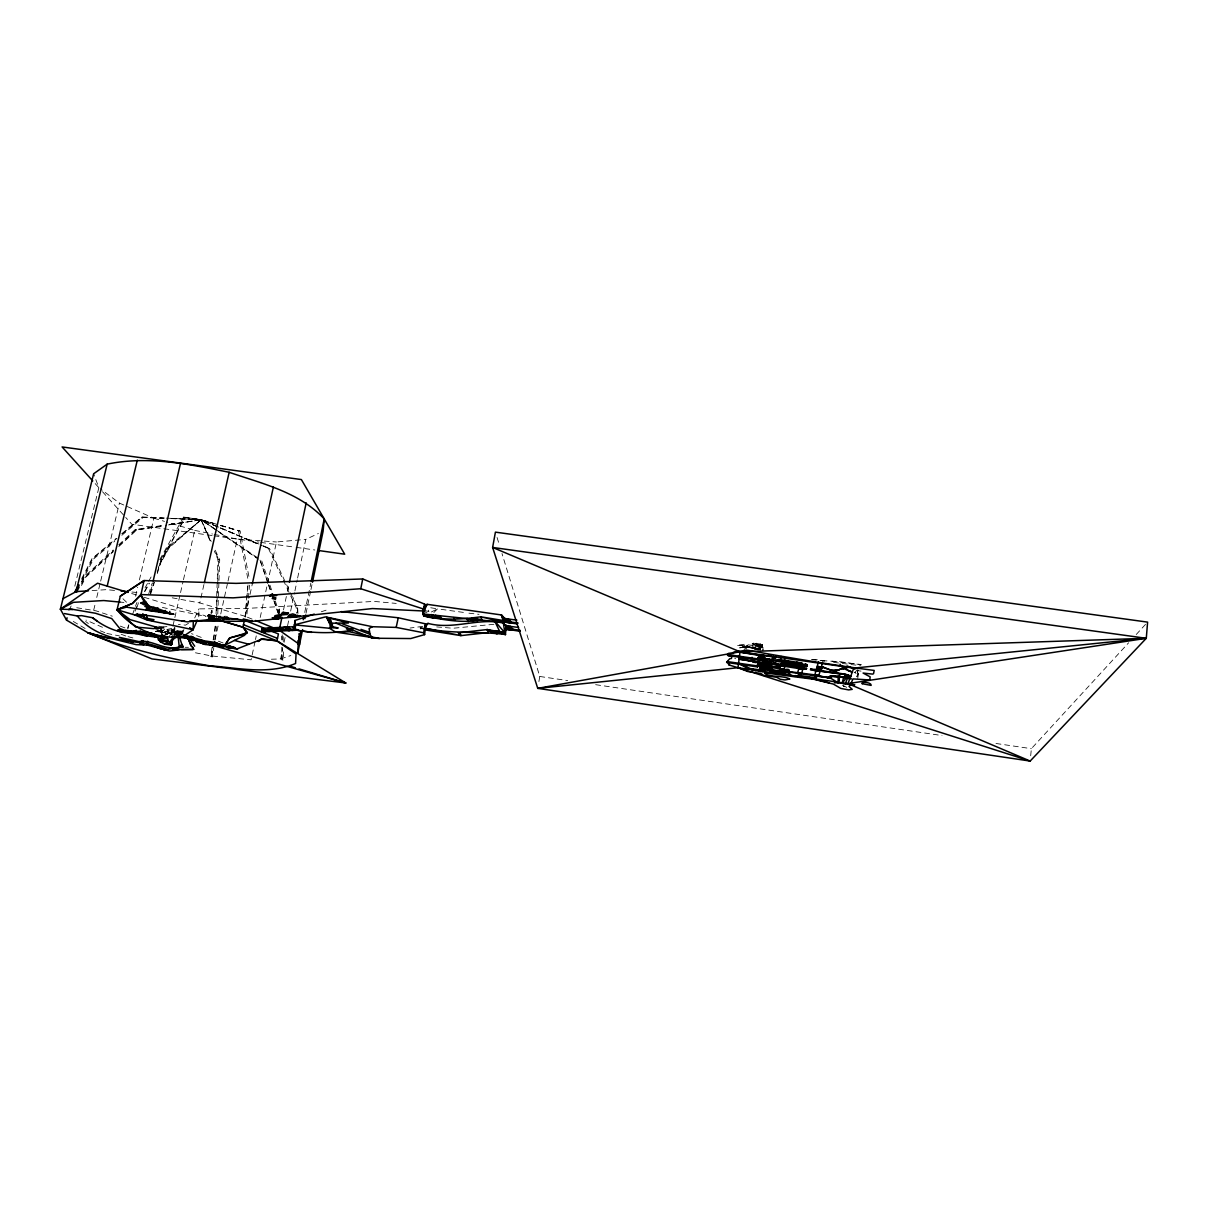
<?xml version="1.0" encoding="UTF-8"?>
<svg xmlns="http://www.w3.org/2000/svg" width="1208" height="1208" viewBox="0 0 1208 1208"><rect width="100%" height="100%" fill="white"/><g stroke="black" fill="none" stroke-linecap="round" stroke-linejoin="round"><path stroke-width="0.75" stroke-dasharray="5 3.75" d="M198.761 616.835L198.958 608.892L247.942 608.334L374.223 601.418L396.224 603.411M216.066 613.815L217.969 559.621L214.314 550.954M216.428 619.236L217.621 585.578M217.697 583.706L218.557 559.395L214.767 550.773M217.772 614.072L218.905 582.301M218.965 580.429L219.705 559.863L214.284 548.175M247.716 586.424L245.164 616.805L246.689 616.971L248.199 600.119M245.164 616.805L246.674 599.953M246.84 598.081L248.018 584.974M248.365 598.247L249.528 585.14M167.157 634.713L167.489 631.24L174.118 629.293L176.323 634.849L182.937 633.807M1030.681 755.755L1031.375 748.673L1128.649 642.762M211.611 613.589L211.944 610.523L210.554 613.347M167.097 634.698L167.489 631.24L181.14 634.23M861.032 671.12L857.605 670.636L856.834 676.812L859.356 671.165M857.967 669.67L857.197 675.876L855.234 672.101L854.086 672.463M278.973 613.045L279.471 609.059L277.916 612.622M739.84 647.896L748.145 646.325L758.971 649.194M762.037 647.322L762.414 644.559L753.49 643.2L752.312 643.653L750.968 647.896L760.043 646.506L762.037 647.322L761.251 647.805L755.408 645.283L761.508 645.993L762.414 644.559M757.869 649.904L747.541 646.627L758.926 649.542M756.208 643.139L755.619 647.292L750.349 647.835M760.043 646.506L760.436 643.743M212.095 647.352L210.766 656.654L212.472 656.91L213.801 647.609M213.152 639.908L215.537 623.162M211.34 656.503L212.668 647.186M213.725 639.742L216.111 622.966M214.858 640.164L217.244 623.404M278.791 613.845L279.471 609.059L279.848 611.852M761.251 647.805L761.508 645.993M761.961 647.533L762.218 645.736M538.904 681.569L539.78 676.48L501.984 553.521M857.665 678.534L859.099 670.923L857.605 670.636M423.646 610.448L428.9 611.459C428.417 608.364 428.991 614.328 424.28 611.746M423.208 628.205L420.188 627.767L420.822 629.006M752.629 647.292L753.49 643.2M304.733 612.411L310.849 583.071M306.032 613.211L310.592 591.361M310.969 589.534L312.479 582.256M271.377 659.221L280.573 658.949L282.521 649.753M284.061 642.399L285.224 636.873M287.549 625.835L288.712 620.323M290.645 611.127L294.526 592.735M294.918 590.893L297.243 579.855M297.621 578.013L305.76 539.387L318.368 533.498M283.518 609.904L287.036 593.294M287.428 591.452L288.999 584.068M255.069 641.403L251.113 659.81L211.46 655.944L193.371 652.38M255.477 639.561L256.262 635.876M260.218 617.469L276.451 541.984L305.76 539.387M252.064 619.1L245.269 616.337L249.633 596.284M250.026 594.472L252.397 583.539M211.46 655.944L213.076 648.636M215.099 639.515L218.739 623.071M220.747 613.951L227.617 582.905M228.025 581.078L237.312 539.085L276.451 541.984M245.269 616.337L199.803 602.928L203.941 584.536M182.03 634.049L182.589 631.588M170.977 634.593L180.143 594.381M180.551 592.554L183.057 581.577M183.465 579.749L194.714 530.388L166.311 521.916M174.918 627.737L174.586 633.188L181.653 634.23L183.374 631.829L174.163 629.866L170.887 634.17M174.586 634.306L178.331 634.004L176.036 633.37L174.42 631.12C177.546 632.871 176.247 634.547 177.485 630.319L165.239 633.52L164.968 634.683L182.876 633.52M160.483 628.386L161.691 629.111L160.906 632.192L160 630.153L155.787 629.655M160.694 631.15L161.147 629.172M161.102 631.376L160.815 628.553M161.283 631.135L160 630.153L156.738 631.588M165.239 633.52L176.519 632.932L174.103 631.542L183.359 631.829L174.586 633.188L161.6 632.871L162.144 630.531L173.091 628.13M161.192 635.801L163.231 626.907L166.946 626.62M150.623 591.89L152.737 582.83M127.912 628.9L128.773 625.276M135.583 596.239L137.712 587.163M139.403 579.9L153.884 518.217L119.426 503.102L100.324 488.772M745.88 650.251L746.831 646.189L758.956 649.285M93.695 610.161L95.009 604.725M96.746 597.462L100.234 582.936M100.672 581.124L119.426 503.102M74.805 586.152L98.845 487.67L93.635 473.778M822.769 661.697L823.041 660.716L839.454 661.637L861.53 664.793M183.903 629.489L182.982 632.524L174.103 631.542L183.027 633.324M148.72 593.823L152.027 583.57M150.049 594.336L153.899 582.377M157.206 572.124L161.057 560.165L184.869 517.583L201.132 519.757L213.559 523.321M150.653 594.094L154.503 582.135M157.251 573.589L161.661 559.908L185.458 517.311M127.58 628.115L128.818 624.702M132.533 614.479L136.851 602.535M136.579 608.183L138.422 603.064M135.13 611.218L138.225 602.686M181.653 634.23L182.967 630.606L174.088 632.207M749.368 647.699L760.089 646.265L763.033 647.473L754.426 648.983L751.602 647.805M210.902 613.135L211.944 610.523L212.215 613.528M194.714 617.952L198.958 608.892M81.736 581.773L84.273 576.79L113.205 549.957M81.465 583.962L84.832 577.318L113.748 550.516M68.871 610.448L71.408 605.465M81.525 585.533L85.753 577.228L113.295 551.678M81.736 580.067L92.82 558.519L116.904 538.345M81.615 582.226L93.529 559.032L114.76 541.229M81.706 578.617L91.914 558.745L115.998 538.572M145.02 587.873L147.738 582.981M148.644 581.35L151.362 576.473M160.438 560.165L167.701 547.133L201.132 519.757L218.814 524.891M144.583 591.286L149.113 583.132M160 563.577L169.075 547.269L201.132 519.757L213.605 523.472M144.779 591.663L149.309 583.524M158.384 567.231L169.256 547.692L201.132 519.757L260.943 544.868M159.743 559.636L183.601 517.054L201.132 519.757L261.29 545.352M169.09 636.661L174.707 627.526M171.355 634.457L174.163 629.866L178.603 634.26L179.131 631.95L177.485 630.319M854.947 672.826L857.061 669.685M743.962 649.829L747.843 645.48L736.291 645.601M1136.23 634.502L1147.6 622.12M433.883 612.471L437.522 608.847L467.073 612.909M118.716 544.838L135.236 529.512L162.687 525.45M119.245 545.412L135.764 530.086L166.629 525.208M118.792 546.575L136.7 529.965L162.461 525.888M166.508 634.88L165.134 632.765L155.349 631.316L162.189 631.406L165.707 628.19L169.226 633.113L172.412 634.23M739.673 647.805L746.831 646.189M178.588 634.638L182.665 631.12L178.769 634.426M763.033 647.473L762.837 650.961L763.32 648.168L760.089 646.265L755.664 647.05M176.7 634.275L181.895 629.881M121.661 533.83L141.487 517.22L163.85 518.172M122.567 533.589L142.408 516.979L164.424 518.021M121.842 535.295L143.072 517.507L163.669 518.308M176.957 632.645L176.036 633.37L171.355 631.92M745.079 647.654L747.843 645.48L736.593 645.374L744.279 644.287L759.817 646.506L759.424 649.285L743.886 647.065L740.731 648.137M188.463 623.298L185.519 625.14L178.376 624.476M431.392 611.973L437.522 608.847L428.583 607.413M217.969 559.621L219.705 559.863M280.573 658.949L290.841 655.536M321.343 611.746L326.658 609.995M174.586 633.188L174.375 630.078L161.6 632.871L174.118 629.293M161.6 632.871L167.489 631.24M422.724 626.378L410.071 628.039M169.83 524.725L201.132 519.757L261.577 545.608M168.44 524.921L201.132 519.757L258.482 558.368M170.011 524.363L201.132 519.757L258.527 559.123M135.764 530.086L136.7 529.965L135.236 529.512M297.953 613.589L297.666 608.122L269.49 548.447L263.299 546.348M493.891 624.309L452.94 628.251L436.692 626.907M92.11 590.576L106.334 589.655L115.485 590.501M158.565 630.546L174.163 629.866M185.171 647.292L188.433 647.307M742.24 646.688L744.808 646.718M761.236 645.329L753.339 643.834L754.094 644.891L761.206 645.495L759.787 643.909L754.879 643.426L761.266 645.163M171.159 518.594L201.132 519.757L217.908 531.293M832.116 661.214L860.474 664.445M817.363 659.764L809.994 659.477L824.702 660.942M171.31 518.489L201.132 519.757L211.189 541.486M833.595 662.361L860.64 665.714M166.266 518.111L201.132 519.757L210.977 542.166M760.074 645.963L755.408 645.283M743.373 646.793L746.469 647.02M743.886 647.065L746.438 647.261M131.929 592.026L139.237 592.705M120.196 602.097L123.865 602.445M220.732 525.586L240.045 531.037L249.512 579.598M167.701 547.133L169.256 547.692M165.345 633.264L174.707 634.23M468.93 613.166L479.048 614.344M424.718 628.432L420.188 627.767L420.792 629.126M158.399 628.084L165.707 628.19L157.523 626.982M212.125 535.537L131.823 524.242L125.723 517.462M213.982 535.793L258.799 542.105M260.671 542.377L294.284 547.103M296.141 547.36L314.82 549.987M747.465 647.156L760.104 649.209L758.05 648.681M539.78 676.48L567.715 680.572M595.65 684.679L941.998 735.551M995.996 743.479L1031.375 748.673M158.505 626.212L163.231 626.907M157.84 628.22L161.359 628.824M156.949 630.636L165.134 632.765M218.346 641.191L223.404 643.079M821.047 660.323L824.717 660.867M76.738 607.73L96.066 610.855L112.299 616.186M182.272 632.947L174.103 631.542L182.846 633.219M141.487 517.22L143.072 517.507L142.408 516.979M267.829 583.087L260.067 560.18L261.577 560.452L269.324 583.358M281.826 647.171L281.977 659.855L283.487 660.127L283.351 649.255M172.246 597.809L199.803 602.928M162.37 607.428L206.1 616.473M106.863 633.445L119.335 635.876M194.714 530.388L212.457 534.011M214.239 534.374L237.312 539.085M846.748 687.352L839.515 683.728M754.426 648.983L759.258 650.176M128.033 636.646L135.311 638.594M220.656 525.344L238.565 530.886M220.581 525.404L240.045 531.037M153.884 518.217L164.53 521.388M131.657 593.521L137.032 595.151M144.22 597.326L205.239 615.763M201.223 637.401L191.468 633.641M424.521 629.459L420.158 627.903L423.902 630.002M102.499 627.299L86.01 620.082M121.132 634.26L126.221 636.163M120.302 626.121L125.632 628.175M161.495 632.599L158.852 631.573L157.327 627.858M100.249 630.772L105.202 632.781M734.736 658.345L735.717 658.753M262.664 545.578L269.49 548.447M263.012 546.091L269.882 549.021L268.478 548.568L296.247 607.684L296.534 613.166M183.601 517.054L201.132 519.757L210.645 542.286M73.28 621.456L87.218 629.715M219.433 532.351L257.561 558.564M85.587 621.441L88.365 623.539M281.977 659.855L282.355 647.579M159.969 630.274L161.132 631.255M260.067 560.18L271.332 592.343M122.944 598.73L126.885 602.566M95.175 483.593L98.845 487.67M102.514 491.731L124.5 516.103M428.266 610.176L428.916 611.339M760.859 650.568L759.772 648.001L752.312 643.653M269.928 585.125L272.313 592.162M275.288 600.965L279.471 613.302M274.322 601.146L278.489 613.468M268.418 584.853L270.803 591.89M273.793 600.693L277.961 613.03M497.062 537.485L499.251 544.612M161.63 629.066L162.189 631.422M238.429 530.433L248.35 581.229M760.089 646.265L760.617 649.013M297.289 607.609L297.576 613.09M283.201 636.556L283.261 641.992M282.204 634.895L282.264 640.331M281.706 636.284L281.736 639.908M844.196 686.401L843.471 686.174L844.196 686.401"/><path stroke-width="1.5" d="M158.897 610.75L160.196 612.305L160.664 611.61L158.897 610.75C156.814 611.384 161.132 613.573 160.256 611.278L158.188 611.369M192.872 647.488L190.97 645.616L188.357 638.881L190.97 645.616L192.872 647.488L192.827 649.632L181.381 649.557L169.558 651.067L147.21 645.057L136.142 644.619L88.229 632.916L66.516 620.127L60.4 609.179L93.635 473.778L107.165 464.144C147.799 455.597 189.188 464.204 229.158 472.283C262.393 483.713 299.418 492.185 324.227 518.927L323.095 531.278L312.479 582.256M425.578 606.069L424.627 604.106L362.732 578.964L236.088 583.373L144.069 580.55L120.302 596.178L117.055 609.753C132.593 629.67 157.206 638.504 181.94 637.326L193.099 629.715L193.31 620.972L196.587 620.429M851.806 672.101L850.719 671.195C846.808 671.391 847.533 666.756 842.776 668.281L838.035 670.047L830.304 670.032L821.47 666.756M330.554 627.752L330.63 626.288L338.195 627.979L330.554 627.752L329.844 624.385M172.336 635.906L171.913 644.241L170.826 645.027L164.635 644.106L160.347 641.795L156.376 635.166M300.913 630.742L298.24 643.562L297.697 653.256L302.619 629.595M170.932 643.366L171.143 640.059M146.394 609.829L147.074 608.258L152.072 609.149L155.757 611.369L146.394 609.829L146.651 606.22M727.835 654.585L758.216 658.949L758.05 659.93L758.775 654.857L763.23 656.14L739.009 651.988L773.452 656.956L771.414 660.444M785.487 663.011L785.396 663.826M785.275 662.92L784.943 666.333L785.547 662.588M785.17 663.796L785.306 662.724M329.739 618.39L329.995 622.679L329.678 618.209M740.021 651.791L738.013 667.722L537.741 688.364L492.622 547.451L495.416 532.139L1147.6 622.12L1146.286 638.307L1030.167 761.055L537.741 688.364L740.021 651.791L1146.286 638.307L492.622 547.451L740.021 651.791L853.784 668.115L1146.286 638.307L847.956 683.607L738.013 667.722L728.56 664.823L729.526 664.536L726.899 662.497L757.522 666.922L757.673 665.97L727.201 661.576M806.899 664.883L806.763 665.925L805.328 663.705M805.585 663.675L807.08 665.97L807.216 664.944M329.089 622.724L327.323 618.209L330.494 620.927L332.547 624.959L329.089 622.724L329.573 619.13M781.455 664.974L781.319 666.001L784.354 665.261M781.606 665.079L781.47 666.091L784.702 665.306M773.075 659.674L773.664 656.246M775.793 656.548L775.536 658.436L773.407 658.118M784.747 666.197L784.43 668.447L781.078 668.9L778.133 668.507L778.496 665.789M772.32 666.695L780.006 667.405L780.413 664.46L782.165 663.116L802.686 665.336L758.246 658.556L758.473 657.424M780.549 664.355L780.172 665.533M765.872 663.026L738.722 659.13L762.399 662.966C770.734 667.465 755.242 668.16 759.726 662.15M762.233 663.917L762.459 662.543L758.851 665.215M765.117 663.675L765.495 660.957L766.944 660.851L766.567 663.569L765.117 663.675L771.67 665.2L772.018 668.19L759.938 667.254L759.575 669.323L760.119 665.91L759.938 667.254L772.471 671.391L789.926 674.834L788.522 674.275L788.477 671.965M766.567 663.569L798.79 668.553L806.31 669.292L806.582 668.341L765.857 661.954L766.234 659.221L769.526 659.221M765.827 664.113L765.495 660.957M757.522 666.922L758.231 661.939L759.364 664.823L778.33 667.556M740.67 663.66L749.489 668.492L761.402 670.062L761.191 671.588L761.402 670.062L765.796 669.489L772.471 671.391L786.982 671.754L830.334 678.005L838.171 682.777L840.798 683.154M164.635 644.106L170.781 643.184L171.913 644.241L164.635 644.106L168.607 641.297L158.399 639.772L166.81 636.707L168.607 641.297L171.929 644.226L170.826 645.027L171.627 639.621M751.889 658.269L752.04 657.288M757.703 665.563L757.99 664.46M758.08 662.89L758.337 661.954M503.811 621.984L516.994 623.887L518.081 623.056L503.223 620.927L501.441 614.963L427.104 604.317L424.793 606.778M503.872 621.018L504.023 618.556M506.016 629.081L520.135 631.316L519.817 630.304L505.563 628.145M505.82 628.296L506.394 625.412L506.635 626.695L503.374 623.101C478.791 617.394 453.121 630.183 428.04 623.388C426.303 623.056 423.132 629.413 425.442 628.251M428.04 623.388L424.552 628.115C451.294 634.23 478.564 630.969 505.457 634.532L506.212 625.502L506.424 626.665M505.986 629.383L514.185 630.002L506.167 629.308M506.348 626.439L503.374 623.101L504.808 632.69L487.096 629.564L459.614 632.69L460.897 635.619L488.243 632.584L487.096 629.564L505.457 634.532L504.808 632.69L495.129 630.667L505.457 634.532L499.614 631.286L494.585 620.837L504.808 632.69L506.394 625.412M508.508 618.964L504.778 621.622M510.637 627.692L510.38 626.273L506.711 628.885L513.038 630.108M503.223 620.927L504.385 622.498L422.755 613.936L423.842 609.406M763.486 669.896L763.864 667.813L783.599 672.494L785.668 671.754L782.754 670.787L781.063 671.482L783.599 672.494L779.462 672.403L779.885 670.455L772.652 670.455M790.455 672.252L789.836 672.554C787.707 676.208 799.59 678.247 798.986 673.868L797.582 673.279L798.79 668.553L797.522 667.043L797.28 667.994M766.234 666.318L757.884 665.11M335.975 623.147L348.357 623.026L330.267 618.194L331.46 623.222L335.975 623.147L372.487 638.232L410.75 638.549L424.612 634.623L423.661 632.781L425.367 623.811L398.247 617.771L341.336 611.595M425.201 628.613L424.506 628.402M425.624 626.212L424.959 626.001M424.612 634.623L425.609 625.714M425.956 629.398L424.672 629.519L425.82 629.172M424.552 609.315L423.253 609.436L424.627 611.037L372.426 608.56L252.729 621.35L189.656 621.063M424.627 604.106L423.253 609.436M424.401 606.854L423.766 610.493L424.688 610.735M424.084 609.496L424.748 606.673M424.476 610.704L424.28 611.746L423.646 610.448M784.974 657.877L784.505 660.293M134.677 614.796L137.183 615.099L134.677 614.796L135.93 615.325L137.35 614.208L135.93 615.325L118.822 610.266M770.689 667.435L770.87 666.484L772.139 667.646L776.91 666.257M372.804 636.631L372.487 638.232L368.334 631.905L360.981 629.383M120.302 596.178L144.069 580.55L140.868 595.076L132.367 603.487L117.055 609.753L130.162 619.674L158.701 627.813L153.507 628.613L135.704 627.058L117.055 609.753L132.367 603.487L140.792 594.562L233.069 597.854L360.769 588.734L362.732 578.964M297.878 629.776L294.495 629.021L294.314 624.868L325.39 616.911L372.366 626.71L396.179 627.405L423.661 632.781M303.208 619.734L303.963 616.065M311.226 581.244L324.227 518.927M304.899 618.677L305.654 615.023M273.763 628.915L271.151 627.858L270.622 630.274L273.25 631.331L285.798 629.549L286.311 627.118L288.863 627.375L290.131 629.353L288.938 626.982L295.416 626.62L294.812 629.111L297.5 630.229L264.612 631.754M294.948 628.809L295.432 626.62L293.831 629.126L261.517 630.35M295.19 629.096L295.19 627.088M758.322 657.786L775.581 660.036L778.843 659.477L801.644 662.935L801.433 663.751L801.599 662.633L801.448 663.66L805.192 664.747M818.435 661.954L814.585 675.74L829.549 677.688L833.611 675.861L838.246 676.223L849.466 678.579L851.202 676.118L843.788 673.943L820.308 670.561M109.505 638.609L88.229 632.916L152.012 658.919L345.85 683.003L276.964 640.844L278.429 633.958L271.981 631.346M279.622 628.356L281.962 617.288M289.392 582.226L306.183 502.875M294.495 629.021L294.767 620.534L314.261 614.087M261.411 631.92L262.363 627.435L244.439 620.157L242.929 627.148L247.021 632.826L244.243 635.453L224.839 645.268L202.657 642.037L183.344 635.77M264.416 628.885L262.378 628.628L261.94 630.727L264.371 631.829M262 630.697L262.513 628.296L288.938 626.982M261.774 638.775L258.27 641.433L261.774 638.775L276.964 640.844L242.914 627.224L219.599 620.097M264.446 631.301L264.703 632.811L261.502 631.542M268.553 627.994L266.545 630.47M781.108 656.442L780.459 659.719L778.783 659.734M396.179 627.405L398.247 617.771M780.006 667.405L780.398 665.563M822.512 662.543L821.395 666.982M252.397 583.539L273.386 486.975M190.834 636.178L193.975 637.643L193.612 639.259L214.873 642.399L214.616 643.577C218.301 642.399 229.339 649.149 219.207 645.736L237.719 648.892L227.104 647.684M204.348 582.694L229.158 472.283M196.889 640.602L196.526 642.218L205.179 643.486M785.185 665.261L786.363 664.536L793.565 665.517L788.16 662.422M786.604 661.289L777.605 660.323L793.701 662.633M143.088 640.602L142.559 642.898C119.411 640.557 92.895 635.317 77.297 615.989L64.477 613.558M132.85 642.339L119.411 637.341L139.026 641.599L141.638 641.131L142.559 642.898L147.15 643.471L147.678 641.176M96.882 620.897L92.623 617.756C104.688 627.42 119.35 633.777 134.979 633.43L136.096 630.214M153.159 581.018L180.566 463.087M786.982 671.754L784.505 669.308L779.84 669.398L786.982 671.754L787.314 670.319C782.271 669.504 790.636 668.19 789.186 671.104L786.982 671.754L782.754 670.787L818.828 675.378M209.362 618.043L211.189 618.707L210.207 617.379M107.21 586.016L137.319 460.157M66.516 620.127L67.074 617.786M62.982 598.685L76.089 591.618L107.165 464.144M794.003 663.69L794.245 662.724M795.574 662.981L798.986 663.464M839.817 676.118L838.171 682.777L834.501 682.777M839.786 676.254L838.171 682.777L838.095 676.238L846.536 677.462L842.112 683.351L843.788 676.676M800.98 665.502L800.708 666.544L786.438 664.4M806.582 668.341L802.791 669.126L801.538 673.853L799.953 674.019L799.681 675.468L815.596 677.764L815.883 676.314L814.494 675.725M804.045 668.975L804.317 668.024M820.156 671.044L848.258 674.894L816.064 670.697L820.368 670.334L810.719 668.945L810.462 669.896L820.081 671.286M810.719 668.945L814.464 670.47L814.751 669.519L820.368 670.334M144.099 601.554L140.928 603.003L144.507 603.547L145.066 601.69M818.556 676.314L820.866 668.719M821.727 667.254L817.348 666.408L823.645 667.314L821.727 667.254L821.772 668.839L816.835 668.13L823.645 667.314L834.97 671.588L836.857 671.15L835.332 670.214L838.654 670.304L840.028 669.187C845.645 667.858 845.721 670.108 849.979 671.255L851.882 672.388M821.772 668.839L822.029 667.979L816.835 668.13M827.329 677.582L830.575 677.311L830.168 676.148L828.582 677.024L829.549 677.688L827.329 677.582L814.856 674.804M170.826 645.027L174.012 636.223M846.536 677.899L848.786 677.96L830.168 676.148L846.702 677.446M853.784 668.115L847.956 683.607L1030.167 761.055L738.013 667.722L747.903 671.557L760.783 673.415L763.637 675.378L776.759 677.311L780.217 679.289L785.034 679.938L789.821 679.032C783.328 675.212 767.11 677.477 764.558 672.826L765.796 669.489M169.06 613.453L173.529 614.162L169.06 613.453L169.83 611.399M147.21 645.057L147.693 643.924M217.938 618.738L187.18 621.878L152.178 616.14L136.972 614.162L134.692 614.932L146.953 620.006L193.099 629.715L197.357 620.051M422.755 613.936L433.491 617.922L429.021 617.288L422.755 613.936C441.343 621.335 461.471 619.342 480.829 616.805L481.977 619.795C462.694 623.57 442.747 619.704 423.706 615.869L422.755 613.936L427.104 604.317L424.295 606.99M504.702 619.402L504.249 618.073L504.264 618.828M511.06 623.041L508.432 619.372L505.352 621.229L504.461 618.103L501.441 614.963L503.721 620.58L480.829 616.805L504.385 622.498M143.752 617.726L153.99 619.689L152.993 620.625L147.693 619.931L143.752 617.726L145.126 614.872M142.076 615.37L142.876 613.74L143.843 616.412L138.105 615.4L143.843 616.412M79.184 585.049L75.787 591.678L76.512 592.162L79.064 587.194M78.294 585.246L74.881 591.86L76.512 592.162M843.562 683.939L845.268 683.803L847.472 678.292L851.474 678.866M798.986 673.868L797.914 675.755L798.715 675.332M117.463 630.425L120.498 629.896L126.342 631.739L119.517 631.452M119.199 630.682L125.255 631.588L122.823 631.995M269.716 630.319L268.478 628.371L269.716 630.319L271.151 627.858L268.478 628.371L266.379 630.485L268.372 631.346M124.394 631.452L118.339 630.561L123.503 630.772M219.705 617.258L220.369 616.503L218.271 616.593M329.12 619.885L330.267 618.194M518.625 627.45L506.152 625.865M726.597 662.271L729.768 658.707L731.414 658.496L731.897 656.578L727.442 655.249L728.605 653.286L733.437 653.422L733.196 652.411L734.796 651.761L747.586 650.251C789.639 657.786 831.768 664.959 874.199 670.44L873.52 673.762L872.508 674.109L863.086 673.052L870.153 676.873L869.79 679.983L853.029 678.896L850.674 684.106L854.796 684.755L849.949 685.163L849.043 686.416L852.214 689.36L848.68 689.904L840.844 688.439L833.369 684.09L814.192 679.349L764.558 672.826M160.664 611.61L158.912 611.958L160.196 612.305M234.216 647.699L231.543 648.077L227.195 646.658L229.852 646.265M234.518 648.439L235.092 647.82L232.585 646.899M141.638 641.131C154.7 641.312 166.1 650.885 179.237 646.944L181.774 644.257L179.131 635.937M167.685 638.564L158.459 639.787L162.899 635.106M287.519 630.048L286.719 629.504L288.863 627.375L286.885 629.504L289.346 630.576M145.639 635.665L146.546 634.774L140.128 631.361L125.073 630.516L119.743 628.462L111.74 618.572L95.492 613.256L69.309 608.772M270.969 594.774L269.505 596.163L276.677 595.438L270.969 594.774L272.495 593.656M765.555 659.417L763.018 655.899L759.923 657.786L758.775 654.857M133.997 631.105L134.979 633.43L144.386 635.468L154.85 637.024L156.27 635.74L125.073 630.516L130.917 630.893M224.084 644.604L220.384 645.691L223.722 646.824L204.998 644.438L201.328 642.399L204.046 640.799L183.405 634.729M226.787 616.593L229.143 619.342L222.665 618.587L225.126 616.427M171.793 640.482L177.229 635.801M172.276 639.953L177.47 635.544M765.479 666.212L764.649 666.559M213.257 643.607L217.062 645.208L215.553 646.008L211.747 644.423L214.873 642.399L222.257 645.253M519.817 630.304L518.73 631.12L518.413 630.108M72.646 609.557L60.4 609.179L97.546 583.222L128.063 592.433M222.665 618.587L223.842 617.786L229.143 619.342M765.192 658.541L765.827 659.115L759.077 658.194L763.018 655.899L766.144 659.16L765.283 659.568M157.614 637.688L162.129 634.729M202.657 642.037L206.477 643.638L204.998 644.438L191.166 638.987L193.975 637.643L183.51 635.619M141.759 633.037L140.445 633.868L144.386 635.468L145.715 634.653L140.128 631.361L150.864 632.947L155.168 634.517L150.94 635.423L157.735 636.948L154.02 635.921L154.85 637.024M158.459 639.787L164.892 635.861M759.198 665.774L758.533 665.215L762.399 662.966L765.495 666.167M162.567 612.275L168.395 613.302L162.567 612.275L165.572 610.478M294.314 624.868L329.361 628.251C333.68 626.574 332.668 627.073 331.46 623.222M372.366 626.71L369.104 628.522L370.041 634.306L342.468 623.841M247.021 632.826L229.641 637.975L224.839 645.268L229.641 637.975L243.08 634.562L247.127 632.373L242.929 627.148L218.376 620.051M243.08 634.562L247.127 632.373M60.4 609.179L73.477 602.324L103.737 600.542L120.196 602.097M154.881 609.345L161.434 611.173L157.689 611.021L154.881 609.345L158.006 607.896M765.026 659.523L765.827 659.16L760.194 657.832M347.33 628.386L346.334 628.779L349.459 629.036M236.542 649.089L261.668 639.228L276.964 640.844M814.464 670.47L816.351 669.745M292.849 627.586L295.416 626.62M761.976 655.959L763.879 655.264M352.313 630.078C334.525 633.581 315.56 633.339 297.621 630.319L311.589 632.403M222.332 645.344L214.873 642.399L210.902 644.287L214.299 645.827M209.875 618.405L213.167 617.832L217.183 619.885L209.875 618.405L213.167 617.243M807.08 665.97L800.708 666.544L806.763 665.925M117.055 609.753L126.447 607.156L173.786 614.283C161.434 610.478 145.081 609.3 140.792 594.562M262.423 628.704L264.914 628.885M207.293 620.217L214.178 618.526L214.903 616.367L252.729 621.35L243.276 618.934M262.513 628.296L262.71 630.651L265.337 631.709M766.234 659.221L763.199 659.885L761.599 658.677L759.802 659.583L766.114 661.878M193.975 637.643L190.366 638.715L173.801 636.676M270.622 630.274L286.311 627.118L286.719 629.504M273.25 631.331L280.226 629.942M147.15 643.471L167.716 649.33L183.344 646.748L181.774 644.257M214.873 642.399L209.512 644.091L212.895 645.616M739.311 658.224L742.905 657.711L746.62 660.202L758.669 661.939M739.251 658.707L742.845 658.194L744.536 660.157M275.56 628.658L279.139 628.145M282.717 627.631L286.311 627.118M173.121 650.085L179.977 649.209M818.465 676.299L816.85 676.45L816.049 678.096L809.587 677.945L828.99 682.792M771.006 666.378L764.06 666.469M748.628 658.088L752.795 659.13M797.582 673.279L801.795 672.916M77.297 615.989L81.54 615.627L92.623 617.756M164.137 650.327L167.655 650.07M172.91 649.662L178.18 649.255M76.089 591.618L88.546 590.803M127.837 632.992L135.553 632.539M160.347 641.795L168.607 641.297L159.698 640.844M297.968 640.512L298.165 644.166L299.207 644.106L298.829 636.812M178.044 635.438L179.237 646.944L183.344 646.748M261.728 630.712L264.899 631.86M266.726 631.029L271.996 630.833L266.832 631.074M134.979 633.43L137.168 633.385L134.028 632.554M181.381 649.557L194.035 649.3M173.922 636.087L181.291 636.148M849.405 676.118L851.202 676.118L847.08 675.136L850.039 677.069M767.125 659.87L763.199 659.885L766.944 660.851M765.857 661.954L772.758 661.289L772.818 656.774L768.077 655.264M217.47 618.843L224.839 618.858M228.523 618.874L237.734 618.904M145.851 602.022L147.572 604.846L143.797 604.725L140.928 603.003M181.457 620.852L184.643 620.972M120.422 629.836L117.236 630.395L119.637 631.437M121.268 630.606C117.327 630.516 125.738 632.539 122.642 630.923M122.053 631.301L121.359 631.135M350.154 628.794L353.023 628.93M229.641 646.038L226.077 646.491L228.327 647.518M231.332 647.85C237.553 648.107 225.111 644.921 229.278 647.382M205.375 643.683L202.325 643.547L199.033 641.629L204.046 640.799L200.528 642.128L203.82 644.045M120.966 591.014L128.275 591.678M505.427 622.044L511.331 622.603C493.936 618.904 518.519 626.62 508.432 619.372L504.355 618.36M791.769 675.649L808.046 677.673M758.835 665.261L765.177 666.167L764.392 666.529L764.558 665.578M318.55 550.516L344.688 554.2L301.381 479.561L62.106 446.945L92.729 480.875M295.009 615.748L300.203 616.473L297.591 615.4L287.882 616.322L290.494 617.454L300.203 616.473L296.76 615.431M516.873 620.157L504.053 618.421L504.506 619.342M504.521 618.889L504.249 618.073M423.223 609.361L424.506 609.557M758.292 657.907L766.899 659.266L758.231 658.269M782.301 662.497L785.502 662.95M737.877 656.427L743.358 657.212M747.012 657.741L752.493 658.526M754.592 658.904L764.981 660.383M728.122 655.627L764.89 660.867M739.402 657.696L742.845 658.194M798.79 668.553L802.791 669.126M752.765 662.135L756.314 662.633M757.869 664.611L759.364 664.823M756.495 665.381L778.133 668.507M759.772 668.19L763.698 668.764M795.06 675.589L801.885 676.616M845.268 683.803L849.209 684.377M458.376 632.856L459.78 633.067M458.542 633.219L459.931 633.43M458.693 633.596L460.097 633.792M458.859 633.958L460.263 634.155M459.025 634.321L460.414 634.532M459.191 634.683L460.58 634.895M459.342 635.061L460.746 635.257M379.599 638.594L335.884 632.161L349.701 631.799L370.811 636.601M177.621 636.178L181.125 636.692M157.463 636.435L154.02 635.921L156.119 636.994L157.131 635.71L150.864 632.947L152.268 634.593M504.053 621.516L512.373 622.754M785.985 661.123L789.73 661.727M154.745 627.133L158.701 627.813M468.175 621.697L466.877 618.587L477.673 620.55M272.525 597.16L275.817 597.764L275.454 599.319L272.208 598.534M759.107 664.974L765.177 666.121L759.621 664.853M168.078 650.221L160.045 648.651L151.619 645.389M424.552 628.115L460.897 635.619L425.503 629.972L424.627 627.964M472.268 617.756L481.977 619.795M88.244 632.916L92.88 633.913M507.526 628.538L513.46 629.896L510.304 626.68L506.288 625.684L507.269 628.507L510.304 626.68L512.554 629.262M505.608 621.259L511.316 622.558L510.456 621.954M374.329 637.401L377.832 638.186M195.077 640.195L184.19 637.703L196.179 640.663L192.465 638.609M229.746 647.307C236.466 648.575 226.681 645.555 230.23 647.246M228.191 647.533L235.318 647.865L229.596 645.978M289.512 630.576L287.821 630.078M269.55 630.334L272.344 631.376M269.158 631.527L266.575 630.697M289.965 629.353L292.593 630.425M755.936 670.606L748.809 668.885L739.069 663.751M234.382 640.436L248.878 644.241M749.489 668.492L759.515 671.15M739.915 663.736L749.443 668.749L756.133 670.515M749.443 668.749L756.208 670.546M423.706 615.869L429.021 617.288M189.882 638.67L195.137 640.119M208.712 644.257L345.85 683.003L299.01 668.87M167.172 612.109L152.827 606.809M298.165 644.166L299.584 644.589L299.01 633.641M289.995 666.152L295.401 667.782M360.769 588.734L423.676 609.074M270.35 630.516L271.241 630.818M290.766 629.549L291.656 629.851M466.877 618.587L473.566 620.957M88.229 632.916C127.036 648.938 168.063 658.436 209.301 665.744C237.78 667.843 268.191 675 295.567 663.494L296.051 654.041L276.949 640.919M139.992 643.381L143.646 644.785M183.48 635.967L193.688 640.617M243.457 624.672L277.493 638.413M285.798 629.549L288.41 630.621M296.534 630.244L293.906 629.172L294.812 629.111M255.462 620.489L275.832 628.809M847.035 665.91L854.962 669.202M144.583 634.849L147.014 635.861L147.935 634.985L140.128 631.361M144.507 603.547L147.572 604.846M431.165 614.51L441.539 619.009L440.074 615.869M497.047 633.928L487.096 629.564L492.683 633.188M505.699 622.271L504.808 621.667M291.974 629.881L292.759 630.41M218.618 616.488L219.916 617.197M775.128 662.709L777.801 664.204M773.603 662.92L777.605 665.17M833.611 675.861L834.547 676.404M329.361 628.251L335.884 632.161M189.656 627.631L193.099 629.715M435.59 615.265L441.539 619.009M842.776 668.281L843.501 668.779L840.028 664.219M512.298 629.232L513.143 629.806L507.028 628.96L512.841 629.489M279.229 630.199L298.24 643.562M771.595 659.462L772.878 660.655M143.359 634.351L144.386 635.468M501.441 614.963L504.28 618.451M761.402 670.062L762.928 672.131M140.868 595.076L146.697 603.26M189.158 637.93L194.684 646.159M329.316 621.32L326.945 617.197L326.658 617.998L329.995 622.679L328.425 618.028M425.397 625.668L425.714 626.544M425.367 623.811L426.303 625.684M453.725 617.62L454.842 620.353M505.593 629.217L506.016 630.455L505.774 628.175M516.646 622.845L516.994 623.887M146.274 614.842L147.165 617.666M210.962 617.65L211.189 618.707M294.963 626.801L294.767 620.534M271.151 627.858L271.181 629.051M765.857 661.259A6.946 1.691 8.1 0 1 762.173 662.226M766.416 662.452A9.015 2.205 8.1 0 1 763.109 662.769M796.631 662.437L798.443 662.709L796.631 662.437M807.88 677.175L809.209 677.371L807.88 677.175M862.195 683.713L871.179 685.404C871.466 682.716 864.656 681.856 862.301 682.626L862.195 683.713M281.766 613.589L280.301 615.083L287.232 614.404L281.766 613.589M759.666 657.937L765.827 659.16L759.666 657.937M283.14 612.275L281.706 613.528L288.591 613.135L283.14 612.275M145.866 605.661L144.869 606.476L151.257 607.231L145.866 605.661M209.241 614.706L208.108 615.521L214.571 616.276L209.241 614.706M294.963 614.63L293.136 615.702L288.908 614.947L292.744 613.875L294.963 614.63M280.86 615.718L278.61 616.593L274.865 615.748L279.154 614.706L280.86 615.718M212.517 617.243L209.679 618.028L207.716 615.808L212.517 617.243M277.84 616.337L274.231 617.212L281.313 617.605L277.84 616.337M278.852 618.647L274.744 619.221L272.147 617.817L278.852 618.647M848.741 676.495L844.996 675.468L848.741 676.495M262.876 628.069L264.779 628.885L262.876 628.069M292.442 629.866L287.051 630.063L292.442 629.866M214.979 620.414L211.158 620.263L208.501 618.602L214.979 620.414M350.682 629.096L347.723 628.538L347.904 629.655L352.978 630.727L350.682 629.096"/></g></svg>
